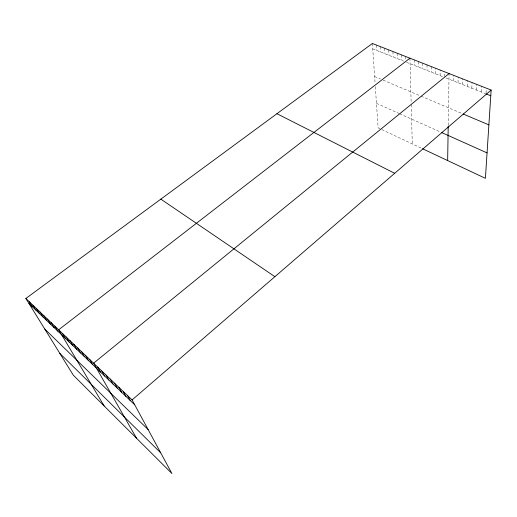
<?xml version="1.0" encoding="UTF-8"?>
<svg xmlns="http://www.w3.org/2000/svg" width="517" height="517" viewBox="0 0 517 517"><rect width="100%" height="100%" fill="white"/><g stroke="black" fill="none" stroke-linecap="round" stroke-linejoin="round"><path stroke-width="0.39" stroke-dasharray="2.58 1.94" d="M435.708 73.899L435.715 68.315M440.096 75.637L440.135 70.047M444.53 76.594L444.568 73.395M448.226 125.373L449.073 73.55M453.474 80.956L453.596 75.327M458.004 82.752L458.159 77.117M462.573 84.568L462.754 78.92M467.181 86.397L467.387 80.736M471.821 88.245L472.066 82.571M476.5 90.1L476.777 84.42M481.224 91.981L481.527 86.281M486.025 93.157L486.277 88.879M372.751 48.882L403.687 61.174M406.524 62.299L443.043 76.813M446.009 77.989L485.301 93.596M374.631 76.548L380.506 79.03M383.136 80.141L420.379 95.904M421.064 96.194L461.655 113.365M376.454 103.342L398.975 113.43M399.628 113.721L439.747 131.699M379.963 128.707L378.121 127.835L375.219 85.143M381.811 129.573L421.239 148.133M372.389 43.473L375.109 83.592M376.428 45.057L376.777 50.479M380.506 46.659L380.822 52.094M384.609 48.268L384.906 53.716M388.745 49.891L389.023 55.351M392.92 51.526L393.172 56.999M397.121 53.173L397.353 58.654M401.36 54.841L401.56 60.327M405.632 56.515L405.761 60.444M409.936 58.201L411.164 102.967M411.209 104.531L412.288 143.92M414.149 59.856L414.279 65.381M418.395 61.523L418.499 67.055M422.673 63.197L422.751 68.748M426.99 64.89L427.036 70.448M431.333 66.596L431.352 72.167"/><path stroke-width="0.78" d="M447.651 160.561L448.213 126.154M25.85 298.477L132.087 399.925L171.915 473.527L73.349 375.239L25.85 298.477L372.389 43.473L491.15 90.055L485.405 178.333L422.531 148.741M132.087 399.925L491.15 90.055M449.073 73.55L93.609 363.18L136.617 438.326M409.936 58.201L58.66 329.807L104.163 405.968M485.98 93.868L490.775 95.774M463.135 113.992L488.882 124.881M441.822 132.623L487.059 152.89M276.931 113.714L394.684 173.311M160.839 199.142L274.895 276.685M28.971 303.524L134.75 404.843M44.779 329.064L148.127 429.562M59.823 353.376L160.709 452.821M29.346 301.818L32.461 306.865M32.881 305.192L35.983 310.239M36.455 308.604L39.544 313.651M40.061 312.048L43.137 317.089M43.706 315.525L46.769 320.566M47.383 319.041L50.433 324.081M51.105 322.595L54.143 327.629M54.86 326.182L57.885 331.216M62.383 333.362L65.381 338.396M66.15 336.955L69.123 341.983M69.95 340.587L72.91 345.614M73.789 344.257L76.736 349.272M77.673 347.96L80.6 352.975M81.596 351.709L84.504 356.717M85.557 355.489L88.452 360.498M89.564 359.315L92.44 364.317M97.7 367.089L100.544 372.078M101.836 371.038L104.66 376.021M106.017 375.032L108.822 380.008M110.244 379.064L113.023 384.034M114.522 383.149L117.275 388.105M118.839 387.272L121.573 392.222M123.208 391.44L125.915 396.384M127.621 395.66L130.31 400.591"/></g></svg>
